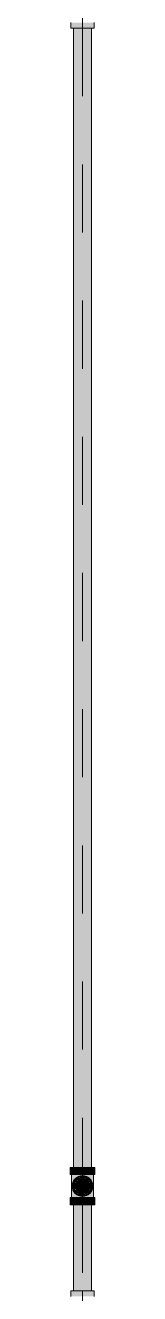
# Model space of a CAD drawing. Header units: millimetres. Extents: x -4000 to 187956, y -58990 to 162485.
# Drawn here: x 94221 to 94279, y 128199 to 131156 of the extents above; entities that cross this region are included whole.
import ezdxf

# ---------------------------------------------------------------- set-up
doc = ezdxf.new("R2010")
doc.units = ezdxf.units.MM
doc.linetypes.add('Dash 1_16_', pattern=[317.5, 158.75, -158.75])
for name, color, linetype, lineweight in [('F-SPRN', 3, 'Continuous', 9), ('P-PIPE', 3, 'Continuous', 9), ('P-PIPE-CNTR', 3, 'Continuous', 9)]:
    doc.layers.add(name, color=color, linetype=linetype, lineweight=lineweight)

# ---------------------------------------------------------------- blocks, each defined once
blk = doc.blocks.new('Sprinkler_Up - DN20-V358-FFS - TANG 1')
at = {"layer": 'F-SPRN', "transparency": 33554534}
for points in [[(-22.2, 0), (-3.9, 0.7), (-1.7, 2.9), (-1.2, 3.5), (-0.6, 4), (0.6, 4), (1.2, 3.5), (1.7, 2.9), (4.6, 0), (22.2, 0), (17.5, 13.4), (6.9, 21.2), (-6.9, 21.2), (-18, 13.1), (-20.5, 5.2)], [(0, -21.2), (6.9, -21.2), (18, -13.1), (22.2, 0), (3.9, -0.7), (1.7, -2.9), (1.2, -3.5), (0.6, -4), (-0.6, -4), (-1.2, -3.5), (-1.7, -2.9), (-4.6, 0), (-22.2, 0), (-17.9, -13.1), (-6.9, -21.2)], [(0, -16.7), (4.3, -16.1), (11.8, -11.8), (16.1, -4.3), (16.1, 4.3), (11.8, 11.8), (8.3, 14.4), (0, 16.7), (-4.3, 16.1), (-11.8, 11.8), (-16.1, 4.3), (-16.1, -4.3), (-11.8, -11.8), (-8.3, -14.4)], [(0, -15.6), (7.8, -13.5), (13.5, -7.8), (15.1, -4), (15.1, 4), (13.5, 7.8), (7.8, 13.5), (0, 15.6), (-7.8, 13.5), (-11, 11), (-15.1, 4), (-15.1, -4), (-11, -11), (-7.8, -13.5)], [(-10.9, -5.5), (-10.9, 5.4), (-14.5, 5.4), (-14.5, -5.5)], [(-7.7, -5.5), (-7.7, 5.4), (-10.9, 5.4), (-10.9, -5.5)], [(0, -5.5), (0, 5.4), (-7.7, 5.4), (-7.7, -5.5)], [(0, 0), (5.7, 0), (2.9, 4.9), (-2.9, 4.9), (-5.7, 0)], [(2.9, -4.9), (5.7, 0), (-5.7, 0), (-2.9, -4.9)], [(0, 0), (4.6, 0), (0, 4.6), (-4.6, 0)], [(0, -4.6), (4.6, 0), (-4.6, 0)], [(0, -2.6), (1.3, 0), (-1.8, 0)], [(-1.3, 0), (1.8, 0), (0, 2.6)], [(7.7, -5.5), (7.7, 5.4), (0, 5.4), (0, -5.5)], [(10.9, -5.5), (10.9, 5.4), (7.7, 5.4), (7.7, -5.5)], [(14.5, -5.5), (14.5, 5.4), (10.9, 5.4), (10.9, -5.5)]]:
    blk.add_hatch(color=1, dxfattribs=at).paths.add_polyline_path(points)
at = {"layer": 'F-SPRN', "color": 1}
for p, q in [((-11.5, 5.4), (-14.5, 5.4)), ((-14.5, 5.4), (-11.3, 5.4)), ((-14.5, 5.4), (-14.5, 3.7)), ((-14.5, 3.3), (-14.5, 0)), ((-11.5, 5.4), (-11.5, 4)), ((-10.9, 1.9), (-10.9, 3.6)), ((-10.8, 5.4), (-8, 5.4)), ((-8.1, 5.4), (-10.8, 5.4)), ((-8.1, 5.4), (-8.1, 2.8)), ((-8.1, 2.5), (-8.1, 0.7)), ((-7.7, 4.8), (-7.7, 2.7)), ((-7.7, 4.8), (-7.7, 2.7)), ((-7.7, 2.1), (-7.7, 0.5)), ((-7.7, 2.1), (-7.7, 0.5)), ((-6.7, 5.4), (-4.7, 5.4)), ((-5.8, 3.8), (-5.8, 2.2)), ((-2.1, 0), (-2.1, 0)), ((-2.1, 0), (-2.1, -0.1)), ((0, 2.1), (-0.1, 2.1)), ((2.1, 0), (2.1, 0.1)), ((2.1, 0), (2.1, 0)), ((4.7, 5.4), (6.5, 5.4)), ((7.7, 5.4), (10.8, 5.4)), ((7.7, 5.2), (7.7, 2.7)), ((7.7, 5.2), (7.7, 2.7)), ((7.7, 2.3), (7.7, 0.5)), ((7.7, 2.3), (7.7, 0.5)), ((10.8, 5.4), (8.1, 5.4)), ((8.1, 5.4), (8.1, 2.8)), ((8.1, 2.5), (8.1, 0.4)), ((10.9, 5.4), (14.5, 5.4)), ((10.9, 3.6), (10.9, 0.2)), ((14.5, 5.4), (11.5, 5.4)), ((11.5, 5.4), (11.5, 4)), ((11.5, 3), (11.5, 0.2)), ((14.5, 5.4), (14.5, -5.5)), ((-14.5, -1.3), (-14.5, -3.7)), ((-11.1, -5.5), (-14.5, -5.5)), ((-14.5, -5.5), (-11.5, -5.5)), ((-10.9, -2.6), (-10.9, -1.3)), ((-10.8, -5.5), (-8.1, -5.5)), ((-7.8, -5.5), (-10.8, -5.5)), ((-8.1, -4.2), (-8.1, -5.5)), ((-7.7, -2.7), (-7.7, -4)), ((-7.7, -2.7), (-7.7, -4)), ((-7, -5.5), (-5.8, -5.5)), ((-4.8, -5.5), (-7, -5.5)), ((-5.8, -2.3), (-5.8, -3.8)), ((-2.1, -0.3), (-2, -0.4)), ((-2, -0.4), (-2, -0.5)), ((-2, -0.5), (-2, -0.6)), ((-2, -0.6), (-2, -0.7)), ((-2, -0.7), (-1.9, -0.7)), ((-1.9, -0.7), (-1.9, -0.8)), ((-1.9, -0.8), (-1.9, -0.9)), ((-1.9, -0.9), (-1.8, -1)), ((-1.8, -1), (-1.8, -1.1)), ((-1.8, -1), (-1.8, -1)), ((-1.8, -1.1), (-1.7, -1.2)), ((-1.7, -1.2), (-1.6, -1.3)), ((-1.7, -1.2), (-1.7, -1.2)), ((-1.6, -1.3), (-1.6, -1.4)), ((-1.6, -1.4), (-1.5, -1.4)), ((-1.5, -1.4), (-1.4, -1.5)), ((-1.4, -1.5), (-1.3, -1.6)), ((-1.4, -1.5), (-1.4, -1.5)), ((-1.3, -1.6), (-1.3, -1.7)), ((-1.3, -1.7), (-1.2, -1.7)), ((-1.2, -1.7), (-1.1, -1.7)), ((-1.1, -1.7), (-1.1, -1.8)), ((-1.1, -1.8), (-1, -1.8)), ((-1, -1.8), (-0.9, -1.9)), ((-0.9, -1.9), (-0.8, -1.9)), ((-0.8, -1.9), (-0.7, -2)), ((-0.8, -1.9), (-0.8, -1.9)), ((-0.7, -2), (-0.6, -2)), ((-0.6, -2), (-0.5, -2)), ((-0.5, -2), (-0.4, -2)), ((-0.4, -2), (-0.3, -2.1)), ((-0.4, -2), (-0.4, -2)), ((-0.3, -2.1), (-0.2, -2.1)), ((-0.2, -2.1), (-0.1, -2.1)), ((-0.1, -2.1), (0, -2.1)), ((0, -2.1), (0.1, -2.1)), ((0.1, -2.1), (0.2, -2.1)), ((0.1, -2.1), (0.1, -2.1)), ((0.2, -2.1), (0.3, -2.1)), ((0.3, -2.1), (0.4, -2)), ((0.4, -2), (0.5, -2)), ((0.5, -2), (0.6, -2)), ((0.6, -2), (0.7, -2)), ((0.6, -2), (0.6, -2)), ((0.7, -2), (0.8, -1.9)), ((0.8, -1.9), (0.9, -1.9)), ((0.9, -1.9), (1, -1.8)), ((0.9, -1.9), (0.9, -1.9)), ((1, -1.8), (1.1, -1.8)), ((1.1, -1.8), (1.2, -1.7)), ((1.2, -1.7), (1.3, -1.6)), ((1.2, -1.7), (1.2, -1.7)), ((1.3, -1.6), (1.4, -1.6)), ((1.4, -1.5), (1.5, -1.5)), ((1.4, -1.6), (1.4, -1.5)), ((1.5, -1.4), (1.6, -1.3)), ((1.5, -1.5), (1.5, -1.4)), ((1.6, -1.3), (1.7, -1.2)), ((1.6, -1.3), (1.6, -1.3)), ((1.7, -1.1), (1.8, -1.1)), ((1.7, -1.2), (1.7, -1.1)), ((1.8, -1), (1.9, -0.9)), ((1.8, -1.1), (1.8, -1)), ((1.9, -0.8), (2, -0.7)), ((1.9, -0.8), (1.9, -0.8)), ((1.9, -0.9), (1.9, -0.8)), ((2, -0.4), (2.1, -0.3)), ((2, -0.5), (2, -0.4)), ((2, -0.5), (2, -0.5)), ((2, -0.6), (2, -0.5)), ((2, -0.7), (2, -0.6)), ((2.1, -0.1), (2.1, 0)), ((2.1, -0.2), (2.1, -0.1)), ((2.1, -0.3), (2.1, -0.2)), ((7, -5.5), (4.8, -5.5)), ((5.8, -2.2), (5.8, -3.8)), ((5.8, -5.5), (7, -5.5)), ((7.7, -0.5), (7.7, -2.3)), ((7.7, -0.5), (7.7, -2.3)), ((7.7, -2.7), (7.7, -5.4)), ((7.7, -2.7), (7.7, -5.4)), ((10.8, -5.5), (7.7, -5.5)), ((8.1, -0.4), (8.1, -2.5)), ((8.1, -2.8), (8.1, -5.5)), ((8.1, -5.5), (10.8, -5.5)), ((10.9, -0.2), (10.9, -3.6)), ((14.5, -5.5), (10.9, -5.5)), ((11.5, -0.2), (11.5, -3)), ((11.5, -4), (11.5, -5.5)), ((11.5, -5.5), (14.5, -5.5))]:
    blk.add_line(p, q, dxfattribs=at)
at = {"layer": 'F-SPRN', "color": 1, "flags": 128}
for points in [[(-0.6, 2), (-0.7, 2), (-0.8, 1.9), (-0.9, 1.9), (-0.9, 1.9), (-1, 1.8), (-1.1, 1.8), (-1.2, 1.7), (-1.2, 1.7), (-1.3, 1.6), (-1.4, 1.6), (-1.4, 1.5), (-1.5, 1.5), (-1.5, 1.4), (-1.6, 1.3), (-1.6, 1.3), (-1.7, 1.2), (-1.7, 1.1), (-1.8, 1.1), (-1.8, 1), (-1.9, 0.9), (-1.9, 0.8), (-1.9, 0.8), (-2, 0.7), (-2, 0.6), (-2, 0.5), (-2, 0.5), (-2, 0.4), (-2.1, 0.3), (-2.1, 0.2), (-2.1, 0.1), (-2.1, 0)], [(-0.5, 2), (-0.6, 2), (-0.6, 2)], [(-0.1, 2.1), (-0.1, 2.1), (-0.2, 2.1), (-0.3, 2.1), (-0.4, 2), (-0.5, 2)], [(2.1, 0.1), (2.1, 0.2), (2.1, 0.2), (2.1, 0.3), (2, 0.4), (2, 0.5), (2, 0.6), (2, 0.7), (1.9, 0.7), (1.9, 0.8), (1.9, 0.9), (1.8, 1), (1.8, 1), (1.8, 1.1), (1.7, 1.2), (1.7, 1.2), (1.6, 1.3), (1.6, 1.4), (1.5, 1.4), (1.4, 1.5), (1.4, 1.5), (1.3, 1.6), (1.3, 1.7), (1.2, 1.7), (1.1, 1.7), (1.1, 1.8), (1, 1.8), (0.9, 1.9), (0.8, 1.9), (0.8, 1.9), (0.7, 2), (0.6, 2), (0.5, 2), (0.4, 2), (0.4, 2), (0.3, 2.1), (0.2, 2.1), (0.1, 2.1), (0, 2.1)], [(-2.1, -0.1), (-2.1, -0.2), (-2.1, -0.2), (-2.1, -0.3)]]:
    blk.add_lwpolyline(points, dxfattribs=at)
at = {"layer": 'F-SPRN', "color": 1}
for radius, start, end in [(22.2, 360, 180), (21.9, 165.6773, 179.2615), (21.9, 145.5983, 164.8151), (21.9, 144, 145.5983), (21.9, 126.6942, 143.2701), (16.7, 167.6802, 180), (16.7, 167.6802, 180), (16.7, 155.3879, 164.9693), (16.7, 155.3879, 164.9693), (15.6, 166.4265, 180), (15.6, 166.4265, 180), (15.6, 150.9409, 165), (15.6, 159.6139, 165), (16.7, 136.7213, 149.931), (16.7, 136.7213, 149.931), (15.6, 150.9409, 156.3845), (15.6, 138.4214, 150), (15.6, 138.4214, 150), (21.9, 108.2621, 125.7507), (16.7, 121.4181, 130.5751), (16.7, 121.4181, 130.5751), (15.6, 120.5262, 133.2078), (15.6, 120.5262, 133.2078), (16.7, 106.5995, 120), (16.7, 106.5995, 120), (15.6, 114.4363, 119.9813), (15.6, 114.4363, 119.9813), (21.9, 99.348, 107.901), (4.63, 155.7832, 180), (4.63, 155.7832, 180), (16.7, 96.4143, 105), (16.7, 96.4143, 105), (4.63, 109.0192, 138.2703), (4.63, 109.0192, 138.2703), (21.9, 90.145, 98.8503), (15.6, 95.5762, 100.6843), (15.6, 95.5762, 100.6843), (2.56, 109.0192, 168.8278), (2.56, 109.0192, 168.8278), (2.04, 109.0192, 180), (16.7, 83.0684, 90), (16.7, 83.0684, 90), (4.63, 17.9592, 90), (4.63, 17.9592, 90), (3.81, 57.0577, 90), (2.56, 14.5599, 90), (2.56, 14.5599, 90), (2.04, 10.4703, 90), (21.9, 72.5583, 89.4624), (15.6, 75.573, 80.5892), (15.6, 75.573, 80.5892), (3.81, 16.1605, 43.8358), (15.6, 67.5614, 74.5481), (15.6, 67.5614, 74.5481), (16.7, 60, 75), (16.7, 60, 75), (15.6, 60.0187, 65.5637), (15.6, 60.0187, 65.5637), (21.9, 54.2493, 71.7379), (15.6, 46.7922, 60), (15.6, 46.7922, 60), (16.7, 49.4249, 58.5819), (16.7, 49.4249, 58.5819), (15.6, 30, 41.5786), (15.6, 30, 41.5786), (16.7, 30, 43.2787), (16.7, 30, 43.2787), (21.9, 36.7299, 53.3058), (15.6, 23.6155, 29.5646), (15.6, 15, 29.5646), (15.6, 15, 20.3861), (16.7, 15, 24.6121), (16.7, 15, 24.6121), (15.6, 360, 13.6618), (15.6, 0, 13.6618), (16.7, 360, 12.3198), (16.7, 0, 12.3198), (21.9, 36, 36.6251), (21.9, 15.1849, 35.2302), (21.9, 0.7385, 14.3227), (22.2, 180, 360), (21.9, 180.7385, 194.3227), (21.9, 195.1849, 214.4017), (21.9, 214.4017, 216), (21.9, 216.7299, 233.3058), (16.7, 180, 192.3198), (16.7, 180, 192.3198), (16.7, 195.0307, 204.6121), (16.7, 195.0307, 204.6121), (15.6, 181.9082, 193.6618), (15.6, 181.9082, 193.6618), (15.6, 197.3339, 209.5646), (15.6, 197.3339, 209.5646), (16.7, 210.069, 223.2787), (16.7, 210.069, 223.2787), (15.6, 212.5472, 221.5786), (15.6, 212.5472, 221.5786), (21.9, 234.9759, 251.7379), (16.7, 229.4249, 238.5819), (16.7, 229.4249, 238.5819), (15.6, 233.795, 240), (15.6, 233.795, 240), (16.7, 240, 255), (16.7, 240, 255), (15.6, 240.0187, 254.5481), (15.6, 240.0187, 254.5481), (21.9, 252.5583, 269.4624), (4.63, 197.9592, 0), (4.63, 197.9592, 360), (15.6, 255, 267.64), (15.6, 255, 267.64), (3.81, 196.1605, 360), (2.56, 191.1677, 270), (2.56, 191.1677, 270), (2.04, 190.4703, 270), (16.7, 263.0684, 270), (16.7, 263.0684, 270), (2.04, 270, 0), (2.56, 270, 0), (2.56, 270, 360), (21.9, 270.145, 278.8503), (15.6, 275.5762, 280.6843), (15.6, 275.5762, 280.6843), (16.7, 276.4143, 285), (16.7, 276.4143, 285), (21.9, 279.348, 287.901), (16.7, 286.5995, 300), (16.7, 286.5995, 300), (15.6, 294.4363, 299.9813), (15.6, 294.4363, 299.9813), (21.9, 288.2621, 305.0241), (15.6, 300, 313.2078), (15.6, 300, 313.2078), (16.7, 301.4181, 310.5751), (16.7, 301.4181, 310.5751), (15.6, 318.4214, 330), (15.6, 318.4214, 330), (16.7, 316.7213, 330), (16.7, 316.7213, 330), (21.9, 306.6942, 323.2701), (15.6, 330.4354, 345), (15.6, 330.4354, 336.3845), (15.6, 339.6139, 345), (15.6, 346.3382, 360), (15.6, 346.3382, 360), (16.7, 335.3879, 345), (16.7, 335.3879, 345), (16.7, 347.6802, 360), (16.7, 347.6802, 360), (21.9, 323.3749, 324), (21.9, 324.7698, 344.8151), (21.9, 345.6773, 359.2615)]:
    blk.add_arc((0, 0), radius, start, end, dxfattribs=at)
blk = doc.blocks.new('Steel_Transition_Threaded_HoaPhat - Standard-V361-FFS - TANG 1')
at = {"layer": 'P-PIPE', "lineweight": 13, "transparency": 33554534}
h = blk.add_hatch(color=1, dxfattribs=at)
h.paths.add_polyline_path([(94250, 128427.6), (94255.8, 128428.4), (94264.4, 128433), (94267.5, 128436.3), (94269.5, 128438.8), (94271.7, 128444.3), (94272.5, 128450.1), (94271.7, 128455.9), (94267.5, 128463.9), (94265.9, 128466), (94261.3, 128469.6), (94255.8, 128471.8), (94250, 128472.6), (94244.2, 128471.8), (94238.7, 128469.5), (94232.1, 128463.4), (94230.5, 128461.3), (94228.3, 128455.9), (94227.5, 128450.1), (94228.3, 128444.3), (94232.1, 128436.8), (94235.6, 128433), (94238.8, 128430.6), (94244.2, 128428.4)])
h.paths.add_polyline_path([(94250, 128430), (94244.8, 128430.7), (94239.5, 128433), (94235.8, 128435.9), (94232.1, 128441.2), (94230.6, 128444.9), (94229.9, 128450.1), (94232.1, 128458.9), (94232.6, 128460.1), (94235.8, 128464.3), (94240, 128467.5), (94245, 128469.5), (94250, 128470.2), (94255.2, 128469.5), (94260.1, 128467.5), (94264.2, 128464.3), (94267.5, 128459.8), (94269.4, 128455.3), (94270.1, 128450.1), (94269.4, 128444.9), (94267.4, 128440), (94264.2, 128435.9), (94260.1, 128432.7), (94255.2, 128430.7)])
for points in [[(94250, 128430), (94250, 128433.7), (94241.8, 128435.9), (94235.8, 128441.9), (94233.6, 128450.1), (94235.8, 128458.3), (94241.8, 128464.3), (94250, 128466.5), (94250, 128470.2), (94244.8, 128469.5), (94240, 128467.5), (94235.8, 128464.3), (94232.1, 128458.9), (94230.6, 128455.3), (94229.9, 128450.1), (94232.1, 128441.2), (94232.6, 128440), (94235.8, 128435.9), (94240, 128432.7), (94244.8, 128430.7)], [(94250, 128431.6), (94256.7, 128433), (94259.3, 128434.1), (94263.1, 128437), (94267.5, 128444.5), (94267.9, 128445.3), (94268.5, 128450.1), (94267.5, 128455.7), (94266, 128459.3), (94263.1, 128463.2), (94259.3, 128466.1), (94254.8, 128468), (94250, 128468.6), (94245.2, 128468), (94240.8, 128466.1), (94236.9, 128463.2), (94234, 128459.3), (94232.1, 128454.6), (94231.5, 128450.1), (94232.1, 128445.3), (94234, 128440.8), (94236.9, 128437), (94243.3, 128433), (94245.2, 128432.2)], [(94250, 128430), (94255.2, 128430.7), (94260.5, 128433), (94264.2, 128435.9), (94267.5, 128440.3), (94269.4, 128444.9), (94270.1, 128450.1), (94269.4, 128455.3), (94267.4, 128460.1), (94264.2, 128464.3), (94260.1, 128467.5), (94255, 128469.5), (94250, 128469.5), (94250, 128466.5), (94258.2, 128464.3), (94264.2, 128458.3), (94266.4, 128450.1), (94264.2, 128441.9), (94258.2, 128435.9), (94250, 128433)]]:
    blk.add_hatch(color=1, dxfattribs=at).paths.add_polyline_path(points)
at = {"layer": 'P-PIPE', "color": 20, "lineweight": 13}
for radius, start, end in [(22.5, 90, 270), (22.5, 90, 120), (22.5, 270, 90), (22.5, 60, 90), (22.5, 150, 180), (22.5, 180, 270), (20.1, 166.0499, 180), (20.1, 180, 193.9501), (22.5, 135, 150), (20.1, 154.5924, 162.7449), (20.1, 197.2551, 205.4076), (18.5, 166.5939, 193.4061), (18.5, 166.5939, 180), (18.5, 180, 193.4061), (20.1, 150, 153.7228), (18.5, 157.6232, 165.8527), (18.5, 157.6232, 165), (18.5, 165, 165.8527), (18.5, 194.1473, 202.3768), (18.5, 194.1473, 195), (18.5, 195, 202.3768), (20.1, 128.8856, 148.1553), (16.4, 180.8106, 191.4533), (16.4, 168.5467, 175.1607), (18.5, 136.4297, 150), (18.5, 136.4297, 150), (22.5, 120.1908, 135), (16.4, 158.0319, 163.506), (16.4, 143.5463, 150), (16.4, 210.6635, 216.4537), (18.5, 123.4976, 133.2041), (18.5, 123.4976, 133.2041), (20.1, 109.6859, 125.0043), (22.5, 120, 120.1908), (16.4, 121.0738, 128.0319), (18.5, 106.819, 120), (18.5, 106.819, 120), (16.4, 113.4045, 120), (16.4, 107.4657, 111.9681), (20.1, 104.4527, 105), (20.1, 100.9975, 104.4527), (18.5, 91.4353, 103.2046), (18.5, 91.4353, 103.2046), (16.4, 96.2132, 104.6042), (20.1, 90.5246, 98.5089), (18.5, 78.0986, 90), (18.5, 78.0986, 90), (20.1, 75.5473, 87.9279), (18.5, 60, 75), (18.5, 60, 75), (16.4, 66.9681, 72.9388), (20.1, 75, 75.5473), (20.1, 54.9957, 75), (16.4, 60.5934, 66.5955), (18.5, 46.7959, 56.5024), (18.5, 46.7959, 56.5024), (22.5, 59.8092, 60), (22.5, 300, 59.8092), (20.1, 31.8447, 51.1144), (18.5, 30, 43.5703), (18.5, 30, 43.5703), (16.4, 338.0319, 342.8691), (16.4, 351.9681, 0), (16.4, 0, 6.4537), (18.5, 15, 22.3768), (18.5, 17.7599, 22.3768), (18.5, 337.6232, 345), (18.5, 337.6232, 345), (20.1, 17.2551, 30), (20.1, 330, 342.7449), (18.5, 15, 17.7599), (18.5, 0, 13.4061), (18.5, 0, 13.4061), (18.5, 346.5939, 0), (18.5, 346.5939, 0), (20.1, 346.0499, 13.9501), (20.1, 206.2772, 210), (20.1, 211.8447, 231.1144), (18.5, 210, 223.5703), (18.5, 210, 223.5703), (18.5, 226.7959, 236.5024), (18.5, 226.7959, 236.5024), (20.1, 238.4084, 255), (18.5, 240, 248.4953), (18.5, 240, 248.4953), (16.4, 240, 246.5955), (18.5, 248.8886, 255), (18.5, 248.8886, 255), (20.1, 255.0607, 267.9279), (18.5, 258.0986, 270), (18.5, 258.0986, 270), (16.4, 264.1652, 268.506), (22.5, 270, 300), (20.1, 270.5246, 278.5089), (18.5, 271.4353, 283.2046), (18.5, 271.4353, 283.2046), (16.4, 276.2132, 283.9063), (20.1, 280.9975, 285), (16.4, 287.4657, 291.9681), (18.5, 286.819, 291.1114), (18.5, 286.819, 291.1114), (16.4, 293.5463, 300), (18.5, 291.5047, 300), (18.5, 291.5047, 300), (20.1, 289.6859, 301.5916), (18.5, 303.4976, 313.2041), (18.5, 303.4976, 313.2041), (20.1, 308.8856, 328.1553), (18.5, 316.4297, 330), (18.5, 316.4297, 330)]:
    blk.add_arc((94250, 128450.1), radius, start, end, dxfattribs=at)

msp = doc.modelspace()

# ---------------------------------------------------------------- hatches: boundary and pattern name
at = {"layer": 'P-PIPE', "transparency": 33554534}
for points in [[(94222.7, 131149.4), (94277.4, 131149.4), (94276.4, 131162.7), (94222.7, 131162.7)], [(94231.7, 128493.7), (94250, 128493.7), (94250, 131149.4), (94228.9, 131149.4), (94229.6, 128493.7)], [(94250, 128493.7), (94271.1, 128493.7), (94270.4, 131149.4), (94250, 131149.4), (94250, 128506)], [(94235.7, 128477), (94250, 128477), (94250, 128493.7), (94221.4, 128493.7), (94222.4, 128477), (94232.1, 128477)], [(94248.4, 128423.1), (94250, 128423.1), (94250, 128428.9), (94240.8, 128431.3), (94233.9, 128436.8), (94231.7, 128439.4), (94229.2, 128446.2), (94229.2, 128454), (94233.9, 128463.4), (94237.7, 128467), (94244.3, 128470.2), (94250, 128471.2), (94250, 128477), (94224.7, 128477), (94225.6, 128423.1), (94246.7, 128423.1)], [(94250, 128426), (94256.2, 128426.8), (94262.1, 128429.2), (94267.5, 128433.7), (94270.9, 128438), (94273.3, 128443.8), (94274.1, 128450.1), (94273.3, 128456.3), (94270.9, 128462.1), (94263.9, 128469.5), (94262.1, 128471), (94256.2, 128473.4), (94250, 128474.2), (94243.8, 128473.4), (94236.1, 128469.5), (94232.1, 128466), (94229.1, 128462.1), (94226.7, 128456.3), (94225.9, 128450.1), (94226.7, 128443.8), (94229.1, 128438), (94233, 128433), (94237.9, 128429.2), (94243.8, 128426.8)], [(94278.6, 128477), (94277.7, 128493.7), (94250, 128493.7), (94250, 128477), (94277.7, 128477)], [(94271.9, 128423.1), (94275.3, 128423.1), (94274.4, 128477), (94250, 128477), (94250, 128471.2), (94259.2, 128468.9), (94266.1, 128463.4), (94268.3, 128460.7), (94270.8, 128454), (94270.8, 128446.2), (94266.1, 128436.8), (94262, 128433), (94255.7, 128430), (94250, 128428.9), (94250, 128423.1), (94267.9, 128423.1)], [(94241.7, 128435.6), (94242.8, 128437.6), (94241.7, 128441.7), (94242.8, 128445.9), (94245.8, 128449), (94257.2, 128454.3), (94258.4, 128458.4), (94257.2, 128462.6), (94255.9, 128464.3), (94250, 128466.8), (94241.7, 128464.6), (94235.5, 128458.4), (94233.3, 128450.1), (94235.5, 128441.7), (94238.2, 128438.3)], [(94250, 128433.4), (94258.4, 128435.6), (94261.8, 128438.3), (94266.1, 128445.8), (94266.1, 128454.4), (94261.8, 128461.9), (94258.4, 128464.6), (94250, 128466.8), (94245.7, 128466.2), (94238.2, 128461.9), (94233.9, 128454.4), (94233.9, 128445.8), (94238.2, 128438.3), (94241.7, 128435.6)], [(94235.7, 128406.4), (94250, 128406.4), (94250, 128423.1), (94221.4, 128423.1), (94222.4, 128406.4), (94232.1, 128406.4)], [(94278.6, 128406.4), (94277.7, 128423.1), (94250, 128423.1), (94250, 128406.4), (94277.7, 128406.4)], [(94250, 128206), (94250, 128406.4), (94228.9, 128406.4), (94229.6, 128206), (94244.5, 128206)], [(94250, 128206), (94271.1, 128206), (94270.4, 128406.4), (94250, 128406.4), (94250, 128360)], [(94230.7, 128192.7), (94277.4, 128192.7), (94276.4, 128206), (94222.7, 128206), (94223.6, 128192.7), (94226.3, 128192.7)]]:
    msp.add_hatch(color=1, dxfattribs=at).paths.add_polyline_path(points)

# ---------------------------------------------------------------- linework, layer by layer
at = {"layer": 'P-PIPE', "color": 20, "lineweight": 13}
for p, q in [((94222.7, 131162.7), (94222.7, 131149.4)), ((94277.4, 131149.4), (94277.4, 131162.7)), ((94222.7, 131149.4), (94228.7, 131149.4)), ((94222.7, 131149.4), (94277.4, 131149.4)), ((94228.9, 131149.4), (94228.9, 128493.7)), ((94229.6, 131149.4), (94228.9, 131149.4)), ((94268.3, 131149.4), (94231.7, 131149.4)), ((94231.7, 131149.4), (94236.3, 131149.4)), ((94236.3, 131149.4), (94242.9, 131149.4)), ((94242.9, 131149.4), (94250, 131149.4)), ((94250, 131149.4), (94257.1, 131149.4)), ((94257.1, 131149.4), (94263.7, 131149.4)), ((94263.7, 131149.4), (94268.4, 131149.4)), ((94271.1, 131149.4), (94270.4, 131149.4)), ((94271.1, 128493.7), (94271.1, 131149.4)), ((94271.3, 131149.4), (94277.4, 131149.4)), ((94221.4, 128493.7), (94221.4, 128477)), ((94225.2, 128493.7), (94221.4, 128493.7)), ((94250, 128493.7), (94221.4, 128493.7)), ((94221.4, 128477), (94224.6, 128477)), ((94221.4, 128477), (94250, 128477)), ((94224.7, 128477), (94224.7, 128423.1)), ((94225.6, 128477), (94224.7, 128477)), ((94225.6, 128477), (94224.7, 128477)), ((94228.8, 128493.7), (94225.2, 128493.7)), ((94225.5, 128477), (94229.8, 128477)), ((94228.1, 128477), (94225.6, 128477)), ((94242.6, 128477), (94225.6, 128477)), ((94232.1, 128477), (94228.1, 128477)), ((94228.9, 128493.7), (94229.6, 128493.7)), ((94229.7, 128493.7), (94235.1, 128493.7)), ((94231.6, 128493.7), (94229.8, 128493.7)), ((94229.8, 128477), (94232, 128477)), ((94235, 128493.7), (94232, 128493.7)), ((94232, 128477), (94234.7, 128477)), ((94232.1, 128477), (94232.1, 128477)), ((94234.6, 128477), (94232.1, 128477)), ((94235.6, 128493.7), (94264.4, 128493.7)), ((94237.4, 128477), (94235.6, 128477)), ((94242.6, 128493.7), (94235.7, 128493.7)), ((94235.7, 128477), (94241.9, 128477)), ((94241.9, 128477), (94237.4, 128477)), ((94250, 128493.7), (94242.6, 128493.7)), ((94243.4, 128477), (94250, 128477)), ((94250, 128477), (94243.5, 128477)), ((94250, 128477), (94243.5, 128477)), ((94257.4, 128493.7), (94250, 128493.7)), ((94278.6, 128493.7), (94250, 128493.7)), ((94250, 128477), (94256.6, 128477)), ((94250, 128477), (94278.6, 128477)), ((94256.5, 128477), (94250, 128477)), ((94256.5, 128477), (94250, 128477)), ((94264.3, 128493.7), (94257.4, 128493.7)), ((94275.3, 128477), (94257.4, 128477)), ((94258.1, 128477), (94264.3, 128477)), ((94262.6, 128477), (94258.1, 128477)), ((94264.4, 128477), (94262.6, 128477)), ((94264.9, 128493.7), (94270.3, 128493.7)), ((94270.2, 128493.7), (94265, 128493.7)), ((94265.3, 128477), (94270.2, 128477)), ((94267.9, 128477), (94265.4, 128477)), ((94271.9, 128477), (94267.9, 128477)), ((94270.2, 128477), (94274.5, 128477)), ((94270.4, 128493.7), (94271.1, 128493.7)), ((94278.6, 128493.7), (94271.2, 128493.7)), ((94274.4, 128477), (94271.9, 128477)), ((94275.3, 128477), (94274.4, 128477)), ((94275.3, 128423.1), (94275.3, 128477)), ((94275.4, 128477), (94278.6, 128477)), ((94278.6, 128477), (94278.6, 128493.7)), ((94221.4, 128423.1), (94221.4, 128406.4)), ((94224.6, 128423.1), (94221.4, 128423.1)), ((94250, 128423.1), (94221.4, 128423.1)), ((94224.7, 128423.1), (94225.6, 128423.1)), ((94224.7, 128423.1), (94237.4, 128423.1)), ((94229.8, 128423.1), (94225.5, 128423.1)), ((94225.6, 128423.1), (94228.1, 128423.1)), ((94228.1, 128423.1), (94232.1, 128423.1)), ((94232, 128423.1), (94229.8, 128423.1)), ((94234.7, 128423.1), (94232, 128423.1)), ((94232.1, 128423.1), (94232.1, 128423.1)), ((94232.1, 128423.1), (94234.6, 128423.1)), ((94233, 128433), (94233, 128433)), ((94235.6, 128423.1), (94237.4, 128423.1)), ((94241.9, 128423.1), (94235.7, 128423.1)), ((94237.4, 128423.1), (94241.9, 128423.1)), ((94237.4, 128423.1), (94242.6, 128423.1)), ((94250, 128423.1), (94243.4, 128423.1)), ((94243.5, 128423.1), (94250, 128423.1)), ((94243.5, 128423.1), (94250, 128423.1)), ((94256.6, 128423.1), (94250, 128423.1)), ((94278.6, 128423.1), (94250, 128423.1)), ((94250, 128423.1), (94256.5, 128423.1)), ((94250, 128423.1), (94256.5, 128423.1)), ((94257.4, 128423.1), (94274.4, 128423.1)), ((94264.3, 128423.1), (94258.1, 128423.1)), ((94258.1, 128423.1), (94262.6, 128423.1)), ((94262.6, 128423.1), (94264.4, 128423.1)), ((94270.2, 128423.1), (94265.3, 128423.1)), ((94265.4, 128423.1), (94267.9, 128423.1)), ((94267.1, 128433), (94267, 128433)), ((94267.9, 128423.1), (94271.9, 128423.1)), ((94274.5, 128423.1), (94270.2, 128423.1)), ((94271.9, 128423.1), (94274.4, 128423.1)), ((94274.4, 128423.1), (94275.3, 128423.1)), ((94274.4, 128423.1), (94275.3, 128423.1)), ((94278.6, 128423.1), (94275.4, 128423.1)), ((94278.6, 128406.4), (94278.6, 128423.1)), ((94221.4, 128406.4), (94228.8, 128406.4)), ((94221.4, 128406.4), (94250, 128406.4)), ((94228.9, 128406.4), (94228.9, 128206)), ((94229.6, 128406.4), (94228.9, 128406.4)), ((94235.1, 128406.4), (94229.7, 128406.4)), ((94229.8, 128406.4), (94231.6, 128406.4)), ((94232, 128406.4), (94235, 128406.4)), ((94264.4, 128406.4), (94235.6, 128406.4)), ((94235.7, 128406.4), (94242.6, 128406.4)), ((94242.6, 128406.4), (94250, 128406.4)), ((94250, 128406.4), (94257.4, 128406.4)), ((94250, 128406.4), (94278.6, 128406.4)), ((94257.4, 128406.4), (94264.3, 128406.4)), ((94270.3, 128406.4), (94264.9, 128406.4)), ((94265, 128406.4), (94270.2, 128406.4)), ((94271.1, 128406.4), (94270.4, 128406.4)), ((94271.1, 128206), (94271.1, 128406.4)), ((94271.2, 128406.4), (94278.6, 128406.4)), ((94222.7, 128206), (94222.7, 128192.7)), ((94228.7, 128206), (94222.7, 128206)), ((94277.4, 128206), (94222.7, 128206)), ((94228.9, 128206), (94229.6, 128206)), ((94231.7, 128206), (94268.3, 128206)), ((94236.3, 128206), (94231.7, 128206)), ((94242.9, 128206), (94236.3, 128206)), ((94250, 128206), (94242.9, 128206)), ((94257.1, 128206), (94250, 128206)), ((94263.7, 128206), (94257.1, 128206)), ((94268.4, 128206), (94263.7, 128206)), ((94270.4, 128206), (94271.1, 128206)), ((94277.4, 128206), (94271.3, 128206)), ((94277.4, 128192.7), (94277.4, 128206))]:
    msp.add_line(p, q, dxfattribs=at)
for radius, start, end in [(24.1, 90, 225), (24.1, 90, 270), (21.1, 90, 96.9789), (24.1, 60, 90), (24.1, 270, 90), (21.1, 81.9789, 87.7707), (21.1, 173.0708, 177.9758), (21.1, 182.0242, 194.2622), (21.1, 165.7378, 171.9789), (21.1, 156.9789, 165), (21.1, 195, 201.9789), (21.1, 150, 154.6013), (21.1, 148.1674, 150), (21.1, 141.9789, 146.1637), (21.1, 137.2293, 141.8404), (21.1, 126.9789, 135), (21.1, 112.0203, 125.8689), (21.1, 99.731, 105), (21.1, 75, 81.9292), (21.1, 62.2293, 66.9789), (21.1, 54.1311, 60), (24.1, 45, 60), (21.1, 38.1596, 53.0211), (21.1, 33.8363, 38.0211), (24.1, 30, 45), (24.1, 316.878, 30), (21.1, 25.3987, 33.5102), (21.1, 15, 23.0211), (21.1, 338.0211, 345), (21.1, 345.7378, 357.7452), (21.1, 2.0242, 12.7707), (21.1, 206.4435, 210), (21.1, 210, 211.8326), (24.1, 225.0718, 270), (21.1, 219.3488, 231.9789), (21.1, 234.4307, 245.5764), (21.1, 255, 270), (24.1, 270, 314.9282), (21.1, 270, 278.0211), (21.1, 279.731, 285), (21.1, 293.0211, 305.5693), (21.1, 308.0211, 321.8404), (24.1, 315, 316.878), (21.1, 326.4898, 334.6013)]:
    msp.add_arc((94250, 128450.1), radius, start, end, dxfattribs=at)
at = {"layer": 'P-PIPE', "color": 1}
for centre, radius, start, end in [((94250, 128450.1), 16.7, 170.1108, 177.203), ((94250, 128450.1), 16.7, 182.797, 189.8892), ((94250, 128450.1), 16.7, 190.2154, 195.2487), ((94250, 128450.1), 16.7, 157.579, 164.2722), ((94250, 128441.7), 8.35, 172.0327, 181.5407), ((94250, 128441.7), 8.35, 131.0366, 150), ((94250, 128441.7), 8.35, 115.6806, 125.5287), ((94250, 128441.7), 8.35, 100.6842, 111.8703), ((94250, 128441.7), 8.35, 90, 100.6842), ((94250, 128458.4), 8.35, 270, 280.6842), ((94250, 128458.4), 8.35, 69.0027, 79.2369), ((94250, 128458.4), 8.35, 50.2727, 60.5692), ((94250, 128458.4), 8.35, 316.3183, 330), ((94250, 128458.4), 8.35, 20.1285, 29.0413), ((94250, 128458.4), 8.35, 8.0385, 17.9918), ((94250, 128458.4), 8.35, 352.2824, 1.6717), ((94250, 128450.1), 16.7, 46.0317, 57.203), ((94250, 128450.1), 16.7, 32.3031, 45.2846), ((94250, 128450.1), 16.7, 23.314, 31.0974), ((94250, 128450.1), 16.7, 328.9026, 336.686), ((94250, 128450.1), 16.7, 16.9375, 22.421), ((94250, 128450.1), 16.7, 337.2636, 343.0625), ((94250, 128450.1), 16.7, 350.1108, 355.6907), ((94250, 128450.1), 16.7, 231.8726, 237.203), ((94250, 128441.7), 8.35, 199.9004, 209.0413), ((94250, 128450.1), 16.7, 254.7154, 259.6727), ((94250, 128441.7), 8.35, 249.0027, 259.2369), ((94250, 128450.1), 16.7, 264.6626, 270), ((94250, 128450.1), 16.7, 308.1274, 313.9683), ((94250, 128450.1), 16.7, 314.7154, 320.6908)]:
    msp.add_arc(centre, radius, start, end, dxfattribs=at)
at = {"layer": 'P-PIPE-CNTR', "color": 20, "lineweight": 13}
for p, q in [((94250, 131204), (94250, 131149.4)), ((94250, 128474.2), (94250, 128493.7)), ((94250, 128471.2), (94250, 128472.6)), ((94250, 128466.8), (94250, 128468.6)), ((94250, 128463.6), (94250, 128465.2)), ((94250, 128459.8), (94250, 128462.6)), ((94250, 128455.5), (94250, 128459.1)), ((94250, 128452.6), (94250, 128454.3)), ((94250, 128450.1), (94250, 128452.1)), ((94250, 128448), (94250, 128450.1)), ((94250, 128445.9), (94250, 128447.5)), ((94250, 128441.1), (94250, 128443.6)), ((94250, 128438.1), (94250, 128440.4)), ((94250, 128435), (94250, 128436.5)), ((94250, 128430), (94250, 128431.6)), ((94250, 128427.6), (94250, 128428.9)), ((94250, 128426), (94250, 128427.6)), ((94250, 128406.4), (94250, 128426)), ((94250, 128157), (94250, 128206))]:
    msp.add_line(p, q, dxfattribs=at)
at = {"layer": 'P-PIPE-CNTR', "color": 1, "linetype": 'Dash 1_16_'}
for p, q in [((94250, 131149.4), (94250, 128493.7)), ((94250, 131149.4), (94250, 128493.7)), ((94250, 128472.6), (94250, 128475.1)), ((94250, 128471.2), (94250, 128472.6)), ((94225, 128450.1), (94227.5, 128450.1)), ((94227.8, 128450.1), (94231.5, 128450.1)), ((94232.1, 128450.1), (94233.3, 128450.1)), ((94236.9, 128450.1), (94238.6, 128450.1)), ((94239.1, 128450.1), (94240.4, 128450.1)), ((94240.4, 128450.1), (94242.3, 128450.1)), ((94245.4, 128450.1), (94247.6, 128450.1)), ((94248.7, 128450.1), (94250, 128450.1)), ((94250, 128466.8), (94250, 128468.6)), ((94250, 128463.6), (94250, 128465.2)), ((94250, 128459.8), (94250, 128462.6)), ((94250, 128455.5), (94250, 128459.1)), ((94250, 128452.6), (94250, 128454.3)), ((94250, 128450.1), (94250, 128452.1)), ((94250, 128448), (94250, 128450.1)), ((94250, 128450.1), (94251.3, 128450.1)), ((94250, 128445.9), (94250, 128447.5)), ((94250, 128441.1), (94250, 128444.6)), ((94252.4, 128450.1), (94254.6, 128450.1)), ((94255.7, 128450.1), (94263.5, 128450.1)), ((94268.5, 128450.1), (94272.2, 128450.1)), ((94272.5, 128450.1), (94275, 128450.1)), ((94250, 128438.1), (94250, 128440.4)), ((94250, 128435), (94250, 128436.5)), ((94250, 128431.6), (94250, 128433)), ((94250, 128430), (94250, 128431.6)), ((94250, 128427.6), (94250, 128428.9)), ((94250, 128425.1), (94250, 128427.6)), ((94250, 128406.4), (94250, 128206)), ((94250, 128406.4), (94250, 128206))]:
    msp.add_line(p, q, dxfattribs=at)

# ---------------------------------------------------------------- block references
at = {"layer": 'F-SPRN', "color": 1}
msp.add_blockref('Sprinkler_Up - DN20-V358-FFS - TANG 1', (94250, 128450.1), dxfattribs=at)
at = {"layer": 'P-PIPE', "color": 20, "lineweight": 13}
msp.add_blockref('Steel_Transition_Threaded_HoaPhat - Standard-V361-FFS - TANG 1', (0, 0), dxfattribs=at)

doc.saveas('drawing.dxf')
